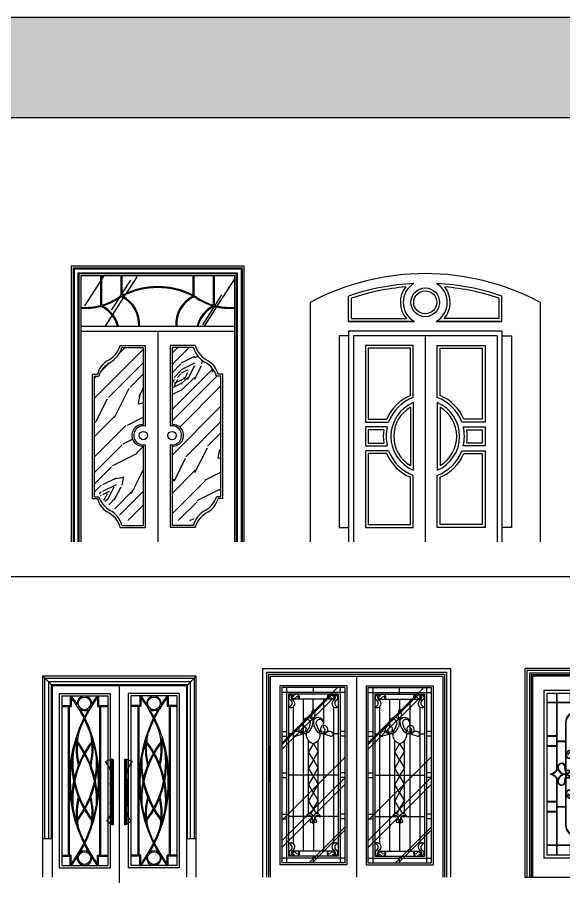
# Model space of a CAD drawing. Header units: millimetres. Extents: x 981 to 33574, y 16402 to 34985.
# Drawn here: x 7989 to 13692, y 25946 to 34985 of the extents above; entities that cross this region are included whole.
import ezdxf

# ---------------------------------------------------------------- set-up
doc = ezdxf.new("R2010")
doc.units = ezdxf.units.MM
doc.layers.add('www.cad-blocks.net', color=7, linetype='Continuous')

# ---------------------------------------------------------------- blocks, each defined once
blk = doc.blocks.new('A$C30222599')
for p, q in [((0, 0), (0, 2880)), ((0, 2880), (1800, 2880)), ((20, 0), (20, 2860)), ((20, 2860), (1780, 2860)), ((30, 0), (30, 2850)), ((30, 2850), (1770, 2850)), ((70, 0), (70, 2810)), ((70, 2810), (1730, 2810)), ((1730, 2810), (1730, 0)), ((1770, 2850), (1770, 0)), ((1780, 2860), (1780, 0)), ((1800, 2880), (1800, 0)), ((80, 0), (80, 2800)), ((80, 2800), (1720, 2800)), ((100, 0), (100, 2780)), ((100, 2780), (1700, 2780)), ((100, 2780), (1700, 2780)), ((336.1, 2776.8), (136.8, 2463.8)), ((306.7, 2468.6), (306.7, 2780)), ((316.7, 2471.3), (316.7, 2780)), ((520.2, 2568.6), (520.2, 2780)), ((530.2, 2574), (530.2, 2780)), ((614.5, 2732.5), (530.2, 2600.1)), ((681, 2767.3), (570.4, 2593.7)), ((1269.8, 2574), (1269.8, 2780)), ((1279.8, 2568.6), (1279.8, 2780)), ((1483.3, 2471.3), (1483.3, 2780)), ((1493.3, 2468.6), (1493.3, 2780)), ((1700, 2745.3), (1519.7, 2462.1)), ((1700, 2780), (1700, 0)), ((1720, 2800), (1720, 0)), ((540.7, 2547), (351.6, 2250)), ((492.7, 2541.2), (415.2, 2419.5)), ((520.2, 2584.4), (504.6, 2559.9)), ((560.4, 2578), (546, 2555.4)), ((1566.2, 2578.8), (1495.6, 2468)), ((1487.7, 2455.6), (1366.9, 2265.8)), ((1514, 2453.2), (1384.6, 2250)), ((100, 2250), (1700, 2250)), ((100, 2200), (1700, 2200)), ((900, 2200), (900, 0)), ((240, 1498), (750, 2008)), ((504.1, 1974.2), (559.9, 2030)), ((510, 2050), (770, 2050)), ((526, 2030), (750, 2030)), ((750, 2030), (750, 1222.5)), ((770, 2050), (770, 1207)), ((1030, 2050), (1030, 1207)), ((1290, 2050), (1030, 2050)), ((1050, 2030), (1050, 1222.5)), ((1274, 2030), (1050, 2030)), ((1050, 1852.4), (1227.6, 2030)), ((1050, 1970.2), (1109.8, 2030)), ((1146.7, 1868.8), (1288.2, 1939.5)), ((1285.2, 1925.7), (1323.3, 1933.4)), ((306.3, 1776.4), (401.5, 1871.7)), ((387.2, 1505.4), (750, 1868.2)), ((1050, 1765.3), (1142.6, 1857.9)), ((1146.7, 1798.1), (1288.2, 1868.8)), ((1215.5, 1697.9), (1286.2, 1839.3)), ((1286.2, 1697.9), (1356.9, 1839.3)), ((1359.9, 1858.6), (1366.6, 1892.1)), ((220, 450), (220, 1750)), ((220, 1750), (270, 1750)), ((240, 470), (240, 1730)), ((240, 1730), (285.8, 1730)), ((240, 1710.1), (259.9, 1730)), ((613.9, 1614.3), (750, 1750.4)), ((1050, 1381), (1474.5, 1805.4)), ((1050, 1263.1), (1516.9, 1730)), ((1071.9, 1716.5), (1142.6, 1787.2)), ((1107.3, 1716.5), (1142.6, 1751.9)), ((1146.7, 1762.7), (1217.4, 1798.1)), ((1180.1, 1697.9), (1215.5, 1768.6)), ((1468.4, 1770.7), (1481.2, 1796.2)), ((1560, 1730), (1514.2, 1730)), ((1580, 1750), (1530, 1750)), ((1560, 470), (1560, 1730)), ((1580, 450), (1580, 1750)), ((1050, 1649.7), (1074.1, 1697.9)), ((1050, 1608.3), (1146.7, 1656.7)), ((1074.1, 1627.2), (1109.4, 1697.9)), ((1076, 1656.6), (1146.7, 1692)), ((1129.4, 1196.6), (1560, 1627.1)), ((1142.6, 1575.1), (1284.1, 1716.5)), ((1142.6, 1645.8), (1213.3, 1716.5)), ((1142.6, 1681.2), (1178, 1716.5)), ((449.9, 1296.6), (603.1, 1603)), ((706.3, 1517.5), (750, 1604.9)), ((1050, 1537.6), (1146.7, 1585.9)), ((258.3, 1258.2), (376.2, 1493.9)), ((694.7, 1440), (750, 1451)), ((700.1, 1445.3), (717.8, 1533.7)), ((1050, 905), (1560, 1415)), ((240, 1097.3), (460.8, 1318.1)), ((240, 1240.4), (269.2, 1269.6)), ((583.9, 1216.6), (750, 1299.7)), ((240, 885.2), (566.9, 1212.1)), ((1192.2, 886.8), (1560, 1254.6)), ((1421.4, 998.1), (1560, 1136.7)), ((240, 721.8), (528.5, 1010.3)), ((539.2, 1021.9), (637, 1070.8)), ((678.9, 923.4), (750, 994.5)), ((750, 997.5), (750, 170)), ((770, 1013), (770, 150)), ((1030, 1013), (1030, 150)), ((1050, 997.5), (1050, 170)), ((430.2, 795), (689.4, 924.7)), ((1289, 722.8), (1418.6, 982)), ((1530.8, 874.6), (1548.5, 963)), ((1545.4, 943.6), (1560, 972.7)), ((1073.9, 637.3), (1191.7, 873)), ((1526.8, 871), (1560, 877.6)), ((240, 604), (419.5, 783.5)), ((627.8, 503.6), (750, 747.8)), ((1050, 504.3), (1291.8, 746.1)), ((1397.5, 646), (1560, 727.3)), ((327.1, 597.6), (468.5, 668.4)), ((453.1, 656.2), (541.4, 673.9)), ((529.2, 590.9), (546.9, 679.3)), ((1050, 626.7), (1076.6, 653.4)), ((1050, 292.2), (1397.8, 640)), ((240.1, 520), (311.3, 591.2)), ((327.1, 526.9), (468.5, 597.7)), ((376.2, 433.3), (446.9, 574.7)), ((446.9, 433.3), (517.6, 574.7)), ((451, 343.5), (655.3, 547.8)), ((1312.1, 430.9), (1547.7, 548.8)), ((1545.8, 533.3), (1560, 547.5)), ((240, 470), (285.8, 470)), ((292.5, 501.7), (311.3, 520.5)), ((304, 477.8), (311.3, 485.1)), ((327.1, 491.6), (397.8, 526.9)), ((340.8, 433.3), (376.2, 504)), ((503, 277.7), (750, 524.7)), ((1560, 470), (1514.2, 470)), ((220, 450), (270, 450)), ((332.6, 435.7), (346.7, 449.7)), ((349.6, 417.4), (382, 449.7)), ((389, 386), (452.7, 449.7)), ((588.3, 220), (750, 381.7)), ((1114.7, 220), (1312.4, 417.7)), ((1580, 450), (1530, 450)), ((1234.9, 220), (1281.3, 243.2)), ((510, 150), (770, 150)), ((526, 170), (750, 170)), ((1290, 150), (1030, 150)), ((1274, 170), (1050, 170))]:
    blk.add_line(p, q)
for centre in [(750, 1108.6), (1050, 1108.6)]:
    blk.add_circle(centre, 42.9)
for centre, radius, start, end in [((897.2, 1877.3), 787.4, 89.79405, 117.77727), ((897.2, 1877.3), 777.4, 89.7914, 118.09125), ((902.8, 1877.3), 787.4, 62.22273, 90.20595), ((902.8, 1877.3), 777.4, 61.90875, 90.2086), ((146.2, 3069), 621.5, 285.91666, 303.63391), ((146.2, 3069), 631.5, 286.10193, 303.63391), ((897.2, 1877.3), 787.4, 118.60283, 121.06414), ((897.2, 1877.3), 777.4, 119.00548, 121.06414), ((391.1, 2274), 311.2, 355.71011, 65.49831), ((391.1, 2274), 321.2, 355.71011, 64.16804), ((1408.9, 2274), 321.2, 115.83196, 184.28989), ((1408.9, 2274), 311.2, 114.00027, 184.28989), ((902.8, 1877.3), 787.4, 58.93586, 61.39717), ((1653.8, 3069), 631.5, 233.96756, 253.89807), ((1653.8, 3069), 621.5, 236.36609, 254.08334), ((146.2, 3069), 621.5, 265.73438, 284.96027), ((146.2, 3069), 631.5, 265.80205, 284.71798), ((177.6, 2175), 311.2, 13.93695, 65.49831), ((177.6, 2175), 321.2, 13.93695, 63.41077), ((1622.4, 2175), 321.2, 116.58923, 166.06305), ((1622.4, 2175), 311.2, 114.50169, 166.06305), ((1653.8, 3069), 621.5, 254.95765, 273.56409), ((1653.8, 3069), 631.5, 255.28202, 273.56409), ((260.7, 2124.5), 260.1, 295.51016, 343.36453), ((282.4, 2093.4), 251.7, 298.62545, 345.40878), ((1517.6, 2093.4), 251.7, 194.59122, 241.37455), ((1539.3, 2124.5), 260.1, 196.63547, 244.48984), ((504, 1685.5), 242.7, 122.72634, 164.58516), ((526.8, 1651.1), 253.6, 119.22156, 161.88464), ((1273.2, 1651.1), 253.6, 18.11536, 60.77844), ((1296, 1685.5), 242.7, 15.41484, 57.27366), ((742.7, 1110), 112.7, 86.295, 273.705), ((749.2, 1110), 99.2, 77.88184, 282.11816), ((1050.8, 1110), 99.2, 257.88184, 102.11816), ((1057.3, 1110), 112.7, 266.295, 93.705), ((526.8, 548.9), 253.6, 198.11536, 240.77844), ((1273.2, 548.9), 253.6, 299.22156, 341.88464), ((504, 514.5), 242.7, 195.41484, 237.27366), ((1296, 514.5), 242.7, 302.72634, 344.58516), ((260.7, 75.5), 260.1, 16.63547, 64.48984), ((282.4, 106.6), 251.7, 14.59122, 61.37455), ((1517.6, 106.6), 251.7, 118.62545, 165.40878), ((1539.3, 75.5), 260.1, 115.51016, 163.36453)]:
    blk.add_arc(centre, radius, start, end)
blk = doc.blocks.new('A$C4279110E')
for p, q in [((400, 2300), (400, 2565.7)), ((430, 2330), (430, 2544.2)), ((1970, 2330), (1970, 2544.2)), ((2000, 2300), (2000, 2565.7)), ((0, 2500), (0, 0)), ((2400, 2500), (2400, 0)), ((1086.4, 2300), (400, 2300)), ((400, 2300), (1086.4, 2300)), ((430, 2330), (1003.3, 2330)), ((2000, 2300), (1313.6, 2300)), ((1313.6, 2300), (2000, 2300)), ((1970, 2330), (1396.7, 2330)), ((400, 2200), (400, 0)), ((2000, 2200), (400, 2200)), ((2000, 2200), (2000, 0)), ((400, 2150), (300, 2150)), ((300, 2150), (300, 150)), ((450, 2150), (450, 0)), ((1950, 2150), (450, 2150)), ((1200, 2150), (1200, 0)), ((1950, 2150), (1950, 0)), ((2000, 2150), (2100, 2150)), ((2100, 2150), (2100, 150)), ((575, 2050), (575, 1250)), ((1075, 2050), (575, 2050)), ((605, 2020), (605, 1280)), ((1045, 2020), (605, 2020)), ((1045, 1527.2), (1045, 2020)), ((1075, 1506.8), (1075, 2050)), ((1325, 1506.8), (1325, 2050)), ((1325, 2050), (1825, 2050)), ((1355, 1527.2), (1355, 2020)), ((1355, 2020), (1795, 2020)), ((1795, 2020), (1795, 1280)), ((1825, 2050), (1825, 1250)), ((1075, 1453), (1075, 747)), ((1325, 1453), (1325, 747)), ((1045, 1404.3), (1045, 795.7)), ((1355, 1404.3), (1355, 795.7)), ((605, 1280), (797.8, 1280)), ((1795, 1280), (1602.2, 1280)), ((575, 1250), (818.2, 1250)), ((575, 1200), (575, 1000)), ((803.1, 1200), (575, 1200)), ((1825, 1250), (1581.8, 1250)), ((1596.9, 1200), (1825, 1200)), ((1825, 1200), (1825, 1000)), ((605, 1170), (605, 1030)), ((766.7, 1170), (605, 1170)), ((1633.3, 1170), (1795, 1170)), ((1795, 1170), (1795, 1030)), ((575, 1000), (803.1, 1000)), ((605, 1030), (766.7, 1030)), ((1825, 1000), (1596.9, 1000)), ((1795, 1030), (1633.3, 1030)), ((818.2, 950), (575, 950)), ((575, 950), (575, 150)), ((797.8, 920), (605, 920)), ((605, 920), (605, 180)), ((1581.8, 950), (1825, 950)), ((1602.2, 920), (1795, 920)), ((1795, 920), (1795, 180)), ((1825, 950), (1825, 150)), ((1045, 180), (1045, 672.8)), ((1075, 150), (1075, 693.2)), ((1325, 150), (1325, 693.2)), ((1355, 180), (1355, 672.8)), ((300, 150), (400, 150)), ((575, 150), (1075, 150)), ((605, 180), (1045, 180)), ((1825, 150), (1325, 150)), ((1795, 180), (1355, 180)), ((2100, 150), (2000, 150))]:
    blk.add_line(p, q)
for radius in [150, 120]:
    blk.add_circle((1200, 2500), radius)
for centre, radius, start, end in [((1200, 250), 2550, 61.92751, 118.07249), ((1200, 250), 2450, 92.77195, 109.05833), ((1200, 250), 2420, 94.83179, 108.553), ((1200, 2500), 260, 141.62767, 220.83222), ((1200, 2500), 230, 121.00732, 240.40815), ((1200, 2500), 230, 299.59185, 58.99268), ((1200, 250), 2450, 70.94167, 87.22805), ((1200, 2500), 260, 319.16778, 38.37233), ((1200, 250), 2420, 71.447, 85.16821), ((1225, 1100), 463.6, 112.84696, 157.15304), ((1225, 1100), 433.6, 110.23955, 159.76045), ((1225, 1100), 383.6, 113.01914, 246.98086), ((1175, 1100), 433.6, 20.23955, 69.76045), ((1175, 1100), 383.6, 293.01914, 66.98086), ((1175, 1100), 463.6, 22.84696, 67.15304), ((1225, 1100), 353.6, 120.60115, 239.39885), ((1175, 1100), 353.6, 300.60115, 59.39885), ((1225, 1100), 433.6, 166.6658, 193.3342), ((1175, 1100), 433.6, 346.6658, 13.3342), ((1225, 1100), 463.6, 171.31545, 188.68455), ((1175, 1100), 463.6, 351.31545, 8.68455), ((1225, 1100), 463.6, 202.84696, 247.15304), ((1225, 1100), 433.6, 200.23955, 249.76045), ((1175, 1100), 433.6, 290.23955, 339.76045), ((1175, 1100), 463.6, 292.84696, 337.15304)]:
    blk.add_arc(centre, radius, start, end)
blk = doc.blocks.new('A$C658102A8')
for p, q in [((0, 57.8), (0, 2157.8)), ((1600, 2157.8), (0, 2157.8)), ((0, 2157.8), (100, 2057.8)), ((20, 2137.8), (1580, 2137.8)), ((20, 457.8), (20, 2137.8)), ((1540, 2097.8), (60, 2097.8)), ((60, 457.8), (60, 2097.8)), ((1600, 2157.8), (1500, 2057.8)), ((1540, 457.8), (1540, 2097.8)), ((1580, 457.8), (1580, 2137.8)), ((1600, 57.8), (1600, 2157.8)), ((1510, 2067.8), (90, 2067.8)), ((90, 457.8), (90, 2067.8)), ((100, 57.8), (100, 2057.8)), ((1500, 2057.8), (100, 2057.8)), ((795.5, 2057.8), (795.5, 0)), ((1500, 57.8), (1500, 2057.8)), ((1510, 457.8), (1510, 2067.8)), ((170.5, 1975), (700.5, 1975)), ((170.5, 1975), (170.5, 154.8)), ((195.5, 1950), (195.5, 180)), ((195.5, 1950), (675.5, 1950)), ((284.2, 1950), (284.2, 1851.1)), ((294.2, 1950), (294.2, 1841.1)), ((569.5, 1950), (569.5, 1841.1)), ((579.5, 1950), (579.5, 1851.1)), ((675.5, 1950), (675.5, 180)), ((700.5, 1975), (700.5, 154.8)), ((890.5, 1975), (890.5, 154.8)), ((1420.5, 1975), (890.5, 1975)), ((915.5, 1950), (915.5, 180)), ((1395.5, 1950), (915.5, 1950)), ((1011.6, 1950), (1011.6, 1851.1)), ((1021.6, 1950), (1021.6, 1841.1)), ((1296.9, 1950), (1296.9, 1841.1)), ((1306.9, 1950), (1306.9, 1851.1)), ((1395.5, 1950), (1395.5, 180)), ((1420.5, 1975), (1420.5, 154.8)), ((195.5, 1851.1), (284.2, 1851.1)), ((195.5, 1841.1), (294.2, 1841.1)), ((264.2, 1841.1), (264.2, 288.7)), ((274.2, 1841.1), (274.2, 288.7)), ((569.5, 1841.1), (675.5, 1841.1)), ((579.5, 1851.1), (675.5, 1851.1)), ((589.5, 1841.1), (589.5, 288.7)), ((599.5, 1841.1), (599.5, 288.7)), ((1011.6, 1851.1), (915.5, 1851.1)), ((1021.6, 1841.1), (915.5, 1841.1)), ((991.6, 1841.1), (991.6, 288.7)), ((1001.6, 1841.1), (1001.6, 288.7)), ((1395.5, 1841.1), (1296.9, 1841.1)), ((1395.5, 1851.1), (1306.9, 1851.1)), ((1316.9, 1841.1), (1316.9, 288.7)), ((1326.9, 1841.1), (1326.9, 288.7)), ((715.8, 1287.8), (715.8, 605.5)), ((728.6, 1287.8), (728.6, 605.5)), ((734.2, 1287.8), (734.2, 605.5)), ((850.1, 1287.8), (850.1, 605.5)), ((856.5, 1287.8), (856.5, 605.5)), ((870.9, 1287.8), (870.9, 605.5)), ((702.6, 1033.8), (734.2, 1033.8)), ((711, 1075.2), (734.2, 1075.2)), ((730, 1033.8), (730, 826.5)), ((873.3, 1075.2), (850.1, 1075.2)), ((881.8, 1033.8), (850.1, 1033.8)), ((854.3, 1033.8), (854.3, 826.5)), ((702.3, 826.5), (734.2, 826.5)), ((882, 826.5), (850.1, 826.5)), ((100, 457.8), (0, 457.8)), ((1600, 457.8), (1500, 457.8)), ((195.5, 288.7), (294.2, 288.7)), ((195.5, 278.7), (284.2, 278.7)), ((284.2, 179.8), (284.2, 278.7)), ((294.2, 179.8), (294.2, 288.7)), ((569.5, 179.8), (569.5, 288.7)), ((569.5, 288.7), (675.5, 288.7)), ((579.5, 179.8), (579.5, 278.7)), ((579.5, 278.7), (675.5, 278.7)), ((1021.6, 288.7), (915.5, 288.7)), ((1011.6, 278.7), (915.5, 278.7)), ((1011.6, 179.8), (1011.6, 278.7)), ((1021.6, 179.8), (1021.6, 288.7)), ((1296.9, 179.8), (1296.9, 288.7)), ((1395.5, 288.7), (1296.9, 288.7)), ((1306.9, 179.8), (1306.9, 278.7)), ((1395.5, 278.7), (1306.9, 278.7)), ((170.5, 154.8), (700.5, 154.8)), ((195.5, 179.8), (675.5, 179.8)), ((1420.5, 154.8), (890.5, 154.8)), ((1395.5, 179.8), (915.5, 179.8))]:
    blk.add_line(p, q)
for centre in [(433.4, 1873), (1157.6, 1873), (433.4, 256.9), (1157.6, 256.9)]:
    blk.add_circle(centre, 65.8)
for centre, radius, start, end in [((-894.2, 1065), 1473.7, 16.59474, 36.25633), ((-894.2, 1065), 1483.7, 32.37874, 36.61921), ((433.4, 1873), 75.8, 354.68276, 190.2137), ((1757.8, 1065), 1473.7, 143.74367, 159.53826), ((1757.8, 1065), 1483.7, 143.38079, 147.32732), ((-166.8, 1065), 1473.7, 20.46174, 36.25633), ((-166.8, 1065), 1483.7, 32.67268, 36.61921), ((2485.2, 1065), 1473.7, 143.74367, 163.40526), ((1157.6, 1873), 75.8, 349.7863, 185.31724), ((2485.2, 1065), 1483.7, 143.38079, 147.62126), ((1757.8, 1065), 1483.7, 149.90075, 216.9087), ((-894.2, 1065), 1483.7, 323.0913, 30.26964), ((433.4, 1873), 75.8, 232.43467, 302.54532), ((2485.2, 1065), 1483.7, 149.73036, 216.9087), ((-166.8, 1065), 1483.7, 323.0913, 30.09925), ((1157.6, 1873), 75.8, 237.45468, 307.56533), ((1077.8, 1406.4), 721.9, 166.07012, 193.28285), ((-208.4, 1406.4), 721.9, 346.71715, 13.92988), ((1799.5, 1406.4), 721.9, 166.07012, 193.28285), ((513.3, 1406.4), 721.9, 346.71715, 13.92988), ((1757.8, 1065), 1473.7, 162.34688, 216.9087), ((-894.2, 1065), 1473.7, 323.0913, 16.11667), ((1314.3, 857.9), 1004, 142.14234, 185.09136), ((1077.8, 1406.4), 731.9, 171.71124, 194.3872), ((-444.9, 857.9), 1004, 354.90864, 37.85766), ((-444.9, 857.9), 1014, 22.16782, 38.26394), ((1314.3, 857.9), 1014, 141.73606, 157.83218), ((-208.4, 1406.4), 731.9, 345.6128, 8.28876), ((-166.8, 1065), 1473.7, 323.0913, 17.65312), ((2485.2, 1065), 1473.7, 163.88333, 216.9087), ((2036, 857.9), 1004, 142.14234, 185.09136), ((1799.5, 1406.4), 731.9, 171.71124, 194.3872), ((276.8, 857.9), 1004, 354.90864, 37.85766), ((276.8, 857.9), 1014, 22.16782, 38.26394), ((2036, 857.9), 1014, 141.73606, 157.83218), ((513.3, 1406.4), 731.9, 345.6128, 8.28876), ((1314.3, 1264.6), 1014, 179.40165, 201.19522), ((1314.3, 1264.6), 1004, 174.90864, 217.85766), ((-444.9, 1264.6), 1004, 322.14234, 5.09136), ((-444.9, 1264.6), 1014, 338.80478, 0.59835), ((749.4, 1073.9), 214.4, 94.07478, 116.96326), ((834.9, 1073.9), 214.4, 63.03674, 85.92522), ((2036, 1264.6), 1014, 179.40165, 201.19522), ((2036, 1264.6), 1004, 174.90864, 217.85766), ((276.8, 1264.6), 1004, 322.14234, 5.09136), ((276.8, 1264.6), 1014, 338.80478, 0.59835), ((1314.3, 857.9), 1014, 158.80478, 180.59835), ((-444.9, 857.9), 1014, 359.40165, 21.19522), ((480.7, 1107.9), 232.6, 342.30138, 42.47612), ((1103.7, 1107.9), 232.6, 137.52388, 197.69862), ((2036, 857.9), 1014, 158.80478, 180.59835), ((276.8, 857.9), 1014, 359.40165, 21.19522), ((-526.5, 931.6), 1233.3, 355.08966, 4.91034), ((-525.7, 931.6), 1233.3, 355.08966, 4.91034), ((-516.5, 931.6), 1233.3, 355.10853, 4.75315), ((2100.8, 931.6), 1233.3, 175.24685, 184.89147), ((2110, 931.6), 1233.3, 175.08966, 184.91034), ((2110.8, 931.6), 1233.3, 175.08966, 184.91034), ((1077.8, 716.1), 731.9, 165.6128, 188.28876), ((-444.9, 1264.6), 1014, 321.73606, 337.83218), ((1077.8, 716.1), 721.9, 166.71715, 193.92988), ((1314.3, 1264.6), 1014, 202.16782, 218.26394), ((-208.4, 716.1), 721.9, 346.07012, 13.28285), ((-208.4, 716.1), 731.9, 351.71124, 14.3872), ((538.6, 764.5), 174.9, 316.94902, 20.60732), ((1045.7, 764.5), 174.9, 159.39268, 223.05098), ((1799.5, 716.1), 731.9, 165.6128, 188.28876), ((276.8, 1264.6), 1014, 321.73606, 337.83218), ((1799.5, 716.1), 721.9, 166.71715, 193.92988), ((2036, 1264.6), 1014, 202.16782, 218.26394), ((513.3, 716.1), 721.9, 346.07012, 13.28285), ((513.3, 716.1), 731.9, 351.71124, 14.3872), ((880.7, 933.8), 359.6, 233.40565, 245.95182), ((703.6, 933.8), 359.6, 294.04818, 306.59435), ((433.4, 256.9), 75.8, 57.45468, 127.56533), ((1157.6, 256.9), 75.8, 52.43467, 122.54532), ((-894.2, 1064.8), 1483.7, 323.38079, 327.62126), ((433.4, 256.9), 75.8, 169.7863, 5.31724), ((1757.8, 1064.8), 1483.7, 212.67268, 216.61921), ((-166.8, 1064.8), 1483.7, 323.38079, 327.32732), ((1157.6, 256.9), 75.8, 174.68276, 10.2137), ((2485.2, 1064.8), 1483.7, 212.37874, 216.61921)]:
    blk.add_arc(centre, radius, start, end)
blk = doc.blocks.new('A$C41E779AD')
for p, q in [((0, 2180), (1960, 2180)), ((0, 2180), (0, 0)), ((1960, 2180), (1960, 0)), ((40, 2140), (1920, 2140)), ((40, 2140), (40, 0)), ((60, 2120), (1900, 2120)), ((60, 2120), (60, 0)), ((80, 2100), (1880, 2100)), ((80, 2100), (80, 0)), ((980, 2100), (980, 0)), ((1880, 2100), (1880, 0)), ((1900, 2120), (1900, 0)), ((1920, 2140), (1920, 0)), ((880, 2000), (180, 2000)), ((180, 2000), (180, 130)), ((880, 2000), (880, 130)), ((1080, 2000), (1080, 130)), ((1080, 2000), (1780, 2000)), ((1780, 2000), (1780, 130)), ((860, 1980), (200, 1980)), ((200, 1980), (200, 150)), ((200, 1398.9), (781.1, 1980)), ((860, 1930), (200, 1930)), ((200, 1383), (733.4, 1916.4)), ((200, 1332), (782.4, 1914.4)), ((250, 1980), (250, 150)), ((270, 1910), (270, 220)), ((790, 1910), (270, 1910)), ((530, 1910), (530, 1980)), ((790, 1910), (790, 220)), ((810, 1980), (810, 150)), ((860, 1980), (860, 150)), ((1100, 1980), (1100, 150)), ((1100, 1398.9), (1681.1, 1980)), ((1100, 1980), (1760, 1980)), ((1100, 1930), (1760, 1930)), ((1100, 1383), (1633.4, 1916.4)), ((1100, 1332), (1682.4, 1914.4)), ((1150, 1980), (1150, 150)), ((1170, 1910), (1170, 220)), ((1170, 1910), (1690, 1910)), ((1430, 1910), (1430, 1980)), ((1690, 1910), (1690, 220)), ((1710, 1980), (1710, 150)), ((1760, 1980), (1760, 150)), ((320, 1860), (320, 1844.9)), ((320, 1860), (320, 1843.9)), ((740, 1860), (320, 1860)), ((425, 1860), (425, 270)), ((528.4, 1758), (528.4, 1860)), ((635, 1860), (635, 1601.1)), ((740, 1860), (740, 1843.9)), ((1220, 1860), (1640, 1860)), ((1220, 1860), (1220, 1843.9)), ((1325, 1860), (1325, 1601.1)), ((1431.6, 1758), (1431.6, 1860)), ((1535, 1860), (1535, 270)), ((1640, 1860), (1640, 1843.9)), ((1640, 1860), (1640, 1844.9)), ((320, 1779.8), (320, 350.2)), ((740, 1779.8), (740, 350.2)), ((1220, 1779.8), (1220, 350.2)), ((1640, 1779.8), (1640, 350.2)), ((200, 1522), (250, 1522)), ((200, 1472), (250, 1472)), ((320, 1497), (270, 1497)), ((635, 1497), (635, 270)), ((790, 1497), (740, 1497)), ((860, 1522), (810, 1522)), ((860, 1472), (810, 1472)), ((1100, 1522), (1150, 1522)), ((1100, 1472), (1150, 1472)), ((1170, 1497), (1220, 1497)), ((1325, 1497), (1325, 270)), ((1640, 1497), (1690, 1497)), ((1760, 1522), (1710, 1522)), ((1760, 1472), (1710, 1472)), ((75.4, 1375.8), (75.4, 989.8)), ((480, 660.9), (480, 1423.8)), ((530, 1395), (480, 1309.7)), ((530, 1395), (580, 1309.7)), ((580, 660.9), (580, 1427.3)), ((1380, 660.9), (1380, 1427.3)), ((1430, 1395), (1380, 1309.7)), ((1430, 1395), (1480, 1309.7)), ((1480, 660.9), (1480, 1423.8)), ((530, 1224.4), (480, 1309.7)), ((530, 1224.4), (580, 1309.7)), ((1430, 1224.4), (1380, 1309.7)), ((1430, 1224.4), (1480, 1309.7)), ((199.6, 593.4), (854, 1247.9)), ((530, 1224.4), (480, 1139.2)), ((530, 1224.4), (580, 1139.2)), ((1099.6, 593.4), (1754, 1247.9)), ((1430, 1224.4), (1380, 1139.2)), ((1430, 1224.4), (1480, 1139.2)), ((200, 1090), (250, 1090)), ((530, 1053.9), (480, 1139.2)), ((530, 1053.9), (580, 1139.2)), ((860, 1090), (810, 1090)), ((1100, 1090), (1150, 1090)), ((1430, 1053.9), (1380, 1139.2)), ((1430, 1053.9), (1480, 1139.2)), ((1760, 1090), (1710, 1090)), ((199.6, 378), (854, 1032.4)), ((200, 1040), (250, 1040)), ((790, 1065), (270, 1065)), ((530, 1053.9), (480, 968.6)), ((530, 1053.9), (580, 968.6)), ((860, 1040), (810, 1040)), ((1099.6, 378), (1754, 1032.4)), ((1100, 1040), (1150, 1040)), ((1170, 1065), (1690, 1065)), ((1430, 1053.9), (1380, 968.6)), ((1430, 1053.9), (1480, 968.6)), ((1760, 1040), (1710, 1040)), ((205.6, 314), (860, 968.4)), ((530, 883.3), (480, 968.6)), ((530, 883.3), (580, 968.6)), ((1105.6, 314), (1760, 968.4)), ((1430, 883.3), (1380, 968.6)), ((1430, 883.3), (1480, 968.6)), ((530, 883.3), (480, 798)), ((530, 883.3), (580, 798)), ((1430, 883.3), (1380, 798)), ((1430, 883.3), (1480, 798)), ((530, 712.7), (480, 798)), ((530, 712.7), (580, 798)), ((1430, 712.7), (1380, 798)), ((1430, 712.7), (1480, 798)), ((200, 658), (250, 658)), ((511.4, 633), (270, 633)), ((530, 712.7), (500.5, 662.4)), ((530, 712.7), (559.5, 662.4)), ((790, 633), (548.6, 633)), ((860, 658), (810, 658)), ((1100, 658), (1150, 658)), ((1170, 633), (1411.4, 633)), ((1430, 712.7), (1400.5, 662.4)), ((1430, 712.7), (1459.5, 662.4)), ((1448.6, 633), (1690, 633)), ((1760, 658), (1710, 658)), ((200, 608), (250, 608)), ((530, 599.9), (518.4, 583)), ((518.4, 583), (529.4, 556)), ((530, 605.9), (530, 270)), ((530, 599.9), (541.6, 583)), ((541.6, 583), (530.6, 556)), ((860, 608), (810, 608)), ((1100, 608), (1150, 608)), ((1430, 599.9), (1418.4, 583)), ((1418.4, 583), (1429.4, 556)), ((1430, 605.9), (1430, 270)), ((1430, 599.9), (1441.6, 583)), ((1441.6, 583), (1430.6, 556)), ((1760, 608), (1710, 608)), ((486.4, 150), (860, 523.6)), ((518.4, 150), (860, 491.6)), ((1386.4, 150), (1760, 523.6)), ((1418.4, 150), (1760, 491.6)), ((320, 270), (320, 286.1)), ((320, 285.1), (320, 270)), ((320, 270), (320, 285.1)), ((740, 270), (740, 286.1)), ((740, 285.1), (740, 270)), ((1220, 270), (1220, 286.1)), ((1220, 285.1), (1220, 270)), ((1640, 270), (1640, 286.1)), ((1640, 285.1), (1640, 270)), ((1640, 270), (1640, 285.1)), ((860, 200), (200, 200)), ((790, 220), (270, 220)), ((740, 270), (320, 270)), ((530, 150), (530, 220)), ((1100, 200), (1760, 200)), ((1170, 220), (1690, 220)), ((1220, 270), (1640, 270)), ((1430, 150), (1430, 220)), ((880, 130), (180, 130)), ((860, 150), (200, 150)), ((1080, 130), (1780, 130)), ((1100, 150), (1760, 150))]:
    blk.add_line(p, q)
for centre, radius in [((310.6, 1898), 8), ((749.4, 1898), 8), ((1210.6, 1898), 8), ((1649.4, 1898), 3), ((310.6, 232), 8), ((749.4, 232), 8), ((1210.6, 232), 8), ((1649.4, 232), 8)]:
    blk.add_circle(centre, radius)
for centre, radius, start, end in [((302.9, 1876), 28.2, 82.5652, 234.60886), ((342.8, 1882), 43.6, 149.80513, 246.67491), ((328.3, 1893.7), 26.2, 164.43131, 338.14083), ((315.3, 1910), 19.6, 256.04745, 339.05817), ((353.7, 1877.9), 32.1, 330.30498, 128.68932), ((706.3, 1877.9), 32.1, 51.31068, 209.69502), ((731.7, 1893.7), 26.2, 201.85917, 15.56869), ((744.7, 1910), 19.6, 200.94183, 283.95255), ((717.2, 1882), 43.6, 293.32509, 30.19487), ((757.1, 1876), 28.2, 305.39114, 97.4348), ((1202.9, 1876), 28.2, 82.5652, 234.60886), ((1242.8, 1882), 43.6, 149.80513, 246.67491), ((1228.3, 1893.7), 26.2, 164.43131, 338.14083), ((1215.3, 1910), 19.6, 256.04745, 339.05817), ((1253.7, 1877.9), 32.1, 330.30498, 128.68932), ((1606.3, 1877.9), 32.1, 51.31068, 209.69502), ((1631.7, 1893.7), 26.2, 201.85917, 15.56869), ((1644.7, 1910), 19.6, 200.94183, 283.95255), ((1617.2, 1882), 43.6, 293.32509, 30.19487), ((1657.1, 1876), 28.2, 305.39114, 97.4348), ((268.6, 1818.2), 39.2, 272.90764, 62.69143), ((295.7, 1813.3), 41.4, 236.00615, 43.84807), ((361.4, 1867.7), 18.5, 348.3599, 118.58239), ((698.6, 1867.7), 18.5, 61.41761, 191.6401), ((764.3, 1813.3), 41.4, 136.15193, 303.99385), ((791.4, 1818.2), 39.2, 117.30857, 267.09236), ((1168.6, 1818.2), 39.2, 272.90764, 62.69143), ((1195.7, 1813.3), 41.4, 236.00615, 43.84807), ((1261.4, 1867.7), 18.5, 348.3599, 118.58239), ((1598.6, 1867.7), 18.5, 61.41761, 191.6401), ((1664.3, 1813.3), 41.4, 136.15193, 303.99385), ((1691.4, 1818.2), 39.2, 117.30857, 267.09236), ((617.1, 1696.8), 107.8, 145.37733, 213.67566), ((439.7, 1696.8), 107.8, 326.32434, 34.62267), ((1520.3, 1696.8), 107.8, 145.37733, 213.67566), ((1342.9, 1696.8), 107.8, 326.32434, 34.62267), ((477.8, 1609.9), 56.6, 29.85398, 199.53571), ((460.8, 1607.9), 39.5, 320.85596, 189.96683), ((371.2, 1627.8), 156, 310.93881, 3.77798), ((685.6, 1627.8), 156, 176.22202, 229.06119), ((579.1, 1609.9), 56.6, 340.46429, 150.14602), ((596.1, 1607.9), 39.5, 350.03317, 219.14404), ((1380.9, 1609.9), 56.6, 29.85398, 199.53571), ((1363.9, 1607.9), 39.5, 320.85596, 189.96683), ((1274.4, 1627.8), 156, 310.93881, 3.77798), ((1588.8, 1627.8), 156, 176.22202, 229.06119), ((1482.2, 1609.9), 56.6, 340.46429, 150.14602), ((1499.2, 1607.9), 39.5, 350.03317, 219.14404), ((418.9, 1542.4), 42.6, 111.37793, 273.93472), ((436.4, 1530.7), 34, 165.79038, 244.70694), ((416.9, 1547.6), 36.9, 303.84812, 111.37793), ((426.2, 1536.7), 22.7, 109.9513, 299.7761), ((411.8, 1571), 14.6, 297.05143, 62.94857), ((410.2, 1594.4), 82.1, 289.41261, 352.00858), ((548.9, 1488.7), 94.6, 147.12624, 255.64522), ((508, 1488.7), 94.6, 284.35478, 32.87376), ((646.7, 1594.4), 82.1, 187.99142, 250.58739), ((640, 1547.6), 36.9, 68.62207, 236.15188), ((630.7, 1536.7), 22.7, 240.2239, 70.0487), ((645.1, 1571), 14.6, 117.05143, 242.94857), ((637.9, 1542.4), 42.6, 266.06528, 68.62207), ((620.5, 1530.7), 34, 295.29306, 14.20962), ((1322.1, 1542.4), 42.6, 111.37793, 273.93472), ((1339.5, 1530.7), 34, 165.79038, 244.70694), ((1320, 1547.6), 36.9, 303.84812, 111.37793), ((1329.3, 1536.7), 22.7, 109.9513, 299.7761), ((1314.9, 1571), 14.6, 297.05143, 62.94857), ((1313.3, 1594.4), 82.1, 289.41261, 352.00858), ((1452, 1488.7), 94.6, 147.12624, 255.64522), ((1411.1, 1488.7), 94.6, 284.35478, 32.87376), ((1549.8, 1594.4), 82.1, 187.99142, 250.58739), ((1543.1, 1547.6), 36.9, 68.62207, 236.15188), ((1533.8, 1536.7), 22.7, 240.2239, 70.0487), ((1548.2, 1571), 14.6, 117.05143, 242.94857), ((1541.1, 1542.4), 42.6, 266.06528, 68.62207), ((1523.6, 1530.7), 34, 295.29306, 14.20962), ((361, 1472.8), 50.4, 57.00218, 151.23347), ((342.4, 1497.1), 25.6, 180.1935, 281.24827), ((567.2, 892.8), 619.5, 101.42714, 110.77547), ((434.5, 1572.4), 73.6, 231.27938, 301.9877), ((622.4, 1572.4), 73.6, 238.0123, 308.72062), ((489.7, 892.8), 619.5, 69.22453, 78.57286), ((695.9, 1472.8), 50.4, 28.76653, 122.99782), ((714.4, 1497.1), 25.6, 258.75173, 359.8065), ((1264.1, 1472.8), 50.4, 57.00218, 151.23347), ((1245.6, 1497.1), 25.6, 180.1935, 281.24827), ((1470.3, 892.8), 619.5, 101.42714, 110.77547), ((1337.6, 1572.4), 73.6, 231.27938, 301.9877), ((1525.5, 1572.4), 73.6, 238.0123, 308.72062), ((1392.8, 892.8), 619.5, 69.22453, 78.57286), ((1599, 1472.8), 50.4, 28.76653, 122.99782), ((1617.6, 1497.1), 25.6, 258.75173, 359.8065), ((493, 625.6), 37.6, 10.79978, 177.79916), ((485.2, 609.1), 34.7, 349.83347, 149.05444), ((485.5, 617), 27.7, 300.11074, 59.88926), ((567, 625.6), 37.6, 2.20084, 169.20022), ((574.8, 609.1), 34.7, 30.94556, 190.16653), ((574.5, 617), 27.7, 120.11074, 239.88926), ((1393, 625.6), 37.6, 10.79978, 177.79916), ((1385.2, 609.1), 34.7, 349.83347, 149.05444), ((1385.5, 617), 27.7, 300.11074, 59.88926), ((1467, 625.6), 37.6, 2.20084, 169.20022), ((1474.8, 609.1), 34.7, 30.94556, 190.16653), ((1474.5, 617), 27.7, 120.11074, 239.88926), ((506.6, 583.5), 11.9, 126.88318, 357.59973), ((524.9, 602.2), 5.56, 171.26232, 8.73768), ((535.1, 602.2), 5.56, 171.26232, 8.73768), ((553.4, 583.5), 11.9, 182.40027, 53.11682), ((1406.6, 583.5), 11.9, 126.88318, 357.59973), ((1424.9, 602.2), 5.56, 171.26232, 8.73768), ((1435.1, 602.2), 5.56, 171.26232, 8.73768), ((1453.4, 583.5), 11.9, 182.40027, 53.11682), ((268.6, 311.8), 39.2, 297.30857, 87.09236), ((295.7, 316.7), 41.4, 316.15193, 123.99385), ((302.9, 254), 28.2, 125.39114, 277.4348), ((342.8, 248), 43.6, 113.32509, 210.19487), ((764.3, 316.7), 41.4, 56.00615, 223.84807), ((717.2, 248), 43.6, 329.80513, 66.67491), ((791.4, 311.8), 39.2, 92.90764, 242.69143), ((757.1, 254), 28.2, 262.5652, 54.60886), ((1168.6, 311.8), 39.2, 297.30857, 87.09236), ((1195.7, 316.7), 41.4, 316.15193, 123.99385), ((1202.9, 254), 28.2, 125.39114, 277.4348), ((1242.8, 248), 43.6, 113.32509, 210.19487), ((1664.3, 316.7), 41.4, 56.00615, 223.84807), ((1617.2, 248), 43.6, 329.80513, 66.67491), ((1691.4, 311.8), 39.2, 92.90764, 242.69143), ((1657.1, 254), 28.2, 262.5652, 54.60886), ((328.3, 236.3), 26.2, 21.85917, 195.56869), ((315.3, 220), 19.6, 20.94183, 103.95255), ((353.7, 252.1), 32.1, 231.31068, 29.69502), ((361.4, 262.3), 18.5, 241.41761, 11.6401), ((706.3, 252.1), 32.1, 150.30498, 308.68932), ((698.6, 262.3), 18.5, 168.3599, 298.58239), ((731.7, 236.3), 26.2, 344.43131, 158.14083), ((744.7, 220), 19.6, 76.04745, 159.05817), ((1228.3, 236.3), 26.2, 21.85917, 195.56869), ((1215.3, 220), 19.6, 20.94183, 103.95255), ((1253.7, 252.1), 32.1, 231.31068, 29.69502), ((1261.4, 262.3), 18.5, 241.41761, 11.6401), ((1606.3, 252.1), 32.1, 150.30498, 308.68932), ((1598.6, 262.3), 18.5, 168.3599, 298.58239), ((1631.7, 236.3), 26.2, 344.43131, 158.14083), ((1644.7, 220), 19.6, 76.04745, 159.05817)]:
    blk.add_arc(centre, radius, start, end)
blk = doc.blocks.new('A$C1F2A21E1')
for p, q in [((0, 2180), (0, 0)), ((1960, 2180), (0, 2180)), ((1960, 2180), (1960, 0)), ((20, 2160), (20, 0)), ((1940, 2160), (20, 2160)), ((50, 2130), (50, 0)), ((1910, 2130), (50, 2130)), ((65, 2115), (65, 0)), ((1895, 2115), (65, 2115)), ((80, 2100), (80, 0)), ((1880, 2100), (80, 2100)), ((980, 2100), (980, 0)), ((1880, 2100), (1880, 0)), ((1895, 2115), (1895, 0)), ((1910, 2130), (1910, 0)), ((1940, 2160), (1940, 0)), ((200, 1950), (200, 200)), ((860, 1950), (200, 1950)), ((230, 1920), (230, 230)), ((830, 1920), (230, 1920)), ((330, 1920), (330, 1115.6)), ((335, 1920), (335, 1122.3)), ((475, 1920), (475, 1820)), ((480, 1920), (480, 1820)), ((580, 1920), (580, 1820)), ((585, 1920), (585, 1820)), ((725, 1920), (725, 1139.2)), ((730, 1920), (730, 1130)), ((830, 1920), (830, 230)), ((860, 1950), (860, 200)), ((1100, 1950), (1100, 200)), ((1100, 1950), (1760, 1950)), ((1130, 1920), (1130, 230)), ((1130, 1920), (1730, 1920)), ((1230, 1920), (1230, 1130)), ((1235, 1920), (1235, 1139.2)), ((1375, 1920), (1375, 1820)), ((1380, 1920), (1380, 1820)), ((1480, 1920), (1480, 1820)), ((1485, 1920), (1485, 1820)), ((1625, 1920), (1625, 1122.3)), ((1630, 1920), (1630, 1115.6)), ((1730, 1920), (1730, 230)), ((1760, 1950), (1760, 200)), ((830, 1825), (230, 1825)), ((830, 1820), (230, 1820)), ((530, 1825), (530, 1546)), ((535, 1825), (535, 1546.2)), ((1130, 1825), (1730, 1825)), ((1130, 1820), (1730, 1820)), ((1425, 1825), (1425, 1546.2)), ((1430, 1825), (1430, 1546)), ((425, 1620), (425, 538.1)), ((430, 1620), (430, 538.2)), ((630, 1620), (630, 538.2)), ((635, 1620), (635, 538.1)), ((1325, 1620), (1325, 538.1)), ((1330, 1620), (1330, 538.2)), ((1530, 1620), (1530, 538.2)), ((1535, 1620), (1535, 538.1)), ((335, 1475), (230, 1475)), ((335, 1470), (230, 1470)), ((830, 1475), (725, 1475)), ((830, 1470), (725, 1470)), ((1130, 1475), (1235, 1475)), ((1130, 1470), (1235, 1470)), ((1625, 1475), (1730, 1475)), ((1625, 1470), (1730, 1470)), ((335, 1370), (230, 1370)), ((335, 1365), (230, 1365)), ((425, 1420), (330, 1420)), ((425, 1415), (330, 1415)), ((725, 1420), (635, 1420)), ((725, 1415), (635, 1415)), ((830, 1370), (725, 1370)), ((830, 1365), (725, 1365)), ((1130, 1370), (1235, 1370)), ((1130, 1365), (1235, 1365)), ((1235, 1420), (1325, 1420)), ((1235, 1415), (1325, 1415)), ((1535, 1420), (1630, 1420)), ((1535, 1415), (1630, 1415)), ((1625, 1370), (1730, 1370)), ((1625, 1365), (1730, 1365)), ((530, 1326.5), (530, 1177.1)), ((535, 1326.3), (535, 1177.3)), ((885.1, 1279), (950.2, 1279)), ((885.1, 1279), (885.1, 1239)), ((885.1, 1269), (950.2, 1269)), ((950.2, 1279), (950.2, 1239)), ((1074.9, 1279), (1009.8, 1279)), ((1009.8, 1279), (1009.8, 1239)), ((1074.9, 1269), (1009.8, 1269)), ((1074.9, 1279), (1074.9, 1239)), ((1425, 1326.3), (1425, 1177.3)), ((1430, 1326.5), (1430, 1177.1)), ((885.1, 1259), (950.2, 1259)), ((885.1, 1249), (950.2, 1249)), ((885.1, 1239), (950.2, 1239)), ((1074.9, 1259), (1009.8, 1259)), ((1074.9, 1249), (1009.8, 1249)), ((1074.9, 1239), (1009.8, 1239)), ((330, 1034.3), (330, 230)), ((335, 1027.7), (335, 230)), ((725, 1010.9), (725, 230)), ((730, 1020.1), (730, 230)), ((1230, 1020.1), (1230, 230)), ((1235, 1010.9), (1235, 230)), ((1625, 1027.7), (1625, 230)), ((1630, 1034.3), (1630, 230)), ((530, 972.9), (530, 823.5)), ((535, 972.7), (535, 823.7)), ((1425, 972.7), (1425, 823.7)), ((1430, 972.9), (1430, 823.5)), ((885.1, 831.1), (885.1, 791.1)), ((885.1, 831.1), (950.2, 831.1)), ((885.1, 821.1), (950.2, 821.1)), ((950.2, 831.1), (950.2, 791.1)), ((1009.8, 831.1), (1009.8, 791.1)), ((1074.9, 831.1), (1009.8, 831.1)), ((1074.9, 821.1), (1009.8, 821.1)), ((1074.9, 831.1), (1074.9, 791.1)), ((335, 790), (230, 790)), ((335, 785), (230, 785)), ((425, 735), (335, 735)), ((425, 730), (335, 730)), ((730, 735), (635, 735)), ((730, 730), (635, 730)), ((830, 790), (725, 790)), ((830, 785), (725, 785)), ((885.1, 811.1), (950.2, 811.1)), ((885.1, 801.1), (950.2, 801.1)), ((885.1, 791.1), (950.2, 791.1)), ((1074.9, 811.1), (1009.8, 811.1)), ((1074.9, 801.1), (1009.8, 801.1)), ((1074.9, 791.1), (1009.8, 791.1)), ((1130, 790), (1235, 790)), ((1130, 785), (1235, 785)), ((1230, 735), (1325, 735)), ((1230, 730), (1325, 730)), ((1535, 735), (1625, 735)), ((1535, 730), (1625, 730)), ((1625, 790), (1730, 790)), ((1625, 785), (1730, 785)), ((335, 685), (230, 685)), ((335, 680), (230, 680)), ((830, 685), (725, 685)), ((830, 680), (725, 680)), ((1130, 685), (1235, 685)), ((1130, 680), (1235, 680)), ((1625, 685), (1730, 685)), ((1625, 680), (1730, 680)), ((530, 604), (530, 330)), ((535, 603.8), (535, 330)), ((1425, 603.8), (1425, 330)), ((1430, 604), (1430, 330)), ((830, 335), (230, 335)), ((830, 330), (230, 330)), ((475, 335), (475, 230.1)), ((480, 335), (480, 230.1)), ((580, 335), (580, 230.1)), ((585, 335), (585, 230.1)), ((1130, 335), (1730, 335)), ((1130, 330), (1730, 330)), ((1375, 335), (1375, 230.1)), ((1380, 335), (1380, 230.1)), ((1480, 335), (1480, 230.1)), ((1485, 335), (1485, 230.1)), ((860, 200), (200, 200)), ((830, 230), (230, 230)), ((1100, 200), (1760, 200)), ((1130, 230), (1730, 230)), ((0, 0), (1960, 0))]:
    blk.add_line(p, q)
for points in [[(898.1, 1299.7), (898.1, 1279.5), (937.2, 1279.5), (937.2, 1299.7)], [(1061.9, 1299.7), (1061.9, 1279.5), (1022.8, 1279.5), (1022.8, 1299.7)], [(898.5, 1239.7), (898.5, 830), (936.4, 830), (936.4, 1239.7)], [(1061.5, 1239.7), (1061.5, 830), (1023.6, 830), (1023.6, 1239.7)], [(898.1, 790.6), (898.1, 770.4), (937.2, 770.4), (937.2, 790.6)], [(1061.9, 790.6), (1061.9, 770.4), (1022.8, 770.4), (1022.8, 790.6)]]:
    blk.add_lwpolyline(points, close=True)
for centre, radius, start, end in [((530, 1616.5), 105.1, 1.93561, 178.06439), ((1430, 1616.5), 105.1, 1.93561, 178.06439), ((530, 1616.5), 100.1, 1.93561, 178.06439), ((1430, 1616.5), 100.1, 1.93561, 178.06439), ((842.8, 1436.2), 336.5, 158.63011, 201.36989), ((842.8, 1436.2), 331.5, 158.63011, 201.36989), ((222.3, 1436.2), 331.5, 338.63011, 21.36989), ((222.3, 1436.2), 336.5, 338.63011, 21.36989), ((1737.7, 1436.2), 336.5, 158.63011, 201.36989), ((1737.7, 1436.2), 331.5, 158.63011, 201.36989), ((1117.2, 1436.2), 331.5, 338.63011, 21.36989), ((1117.2, 1436.2), 336.5, 338.63011, 21.36989), ((613.1, 1344.4), 132.5, 146.36203, 229.89871), ((613.1, 1344.4), 127.5, 146.36203, 229.89871), ((446.9, 1344.4), 127.5, 310.10129, 33.63797), ((446.9, 1344.4), 132.5, 310.10129, 33.63797), ((1513.1, 1344.4), 132.5, 146.36203, 229.89871), ((1513.1, 1344.4), 127.5, 146.36203, 229.89871), ((1346.9, 1344.4), 127.5, 310.10129, 33.63797), ((1346.9, 1344.4), 132.5, 310.10129, 33.63797), ((464.8, 1275.1), 35, 173.91149, 321.20155), ((482.3, 1275.5), 52.4, 324.81239, 184.15146), ((464.8, 1275.1), 30, 173.91149, 321.20155), ((482.3, 1275.5), 47.4, 324.81239, 184.15146), ((474.8, 1273.4), 26.8, 310.56527, 166.94155), ((474.8, 1273.4), 21.8, 310.56527, 166.94155), ((577.7, 1275.5), 52.4, 355.84854, 215.18761), ((577.7, 1275.5), 47.4, 355.84854, 215.18761), ((585.2, 1273.4), 26.8, 13.05845, 229.43473), ((585.2, 1273.4), 21.8, 13.05845, 229.43473), ((595.2, 1275.1), 35, 218.79845, 6.08851), ((595.2, 1275.1), 30, 218.79845, 6.08851), ((1364.8, 1275.1), 35, 173.91149, 321.20155), ((1382.3, 1275.5), 52.4, 324.81239, 184.15146), ((1364.8, 1275.1), 30, 173.91149, 321.20155), ((1382.3, 1275.5), 47.4, 324.81239, 184.15146), ((1374.8, 1273.4), 26.8, 310.56527, 166.94155), ((1374.8, 1273.4), 21.8, 310.56527, 166.94155), ((1477.7, 1275.5), 52.4, 355.84854, 215.18761), ((1477.7, 1275.5), 47.4, 355.84854, 215.18761), ((1485.2, 1273.4), 26.8, 13.05845, 229.43473), ((1485.2, 1273.4), 21.8, 13.05845, 229.43473), ((1495.2, 1275.1), 35, 218.79845, 6.08851), ((1495.2, 1275.1), 30, 218.79845, 6.08851), ((383.1, 1150.8), 39.8, 18.04157, 196.81486), ((383.1, 1150.8), 34.8, 18.04157, 196.81486), ((376.1, 1227.9), 157.1, 289.43099, 354.89345), ((376.1, 1227.9), 162.1, 289.43099, 342.88643), ((689, 1227.9), 157.1, 185.10655, 250.56901), ((689, 1227.9), 162.1, 197.11357, 250.56901), ((686.9, 1150.8), 39.8, 343.18514, 161.95843), ((686.9, 1150.8), 34.8, 343.18514, 161.95843), ((1273.1, 1150.8), 39.8, 18.04157, 196.81486), ((1273.1, 1150.8), 34.8, 18.04157, 196.81486), ((1271, 1227.9), 157.1, 289.43099, 354.89345), ((1271, 1227.9), 162.1, 289.43099, 342.88643), ((1583.9, 1227.9), 157.1, 185.10655, 250.56901), ((1583.9, 1227.9), 162.1, 197.11357, 250.56901), ((1576.9, 1150.8), 39.8, 343.18514, 161.95843), ((1576.9, 1150.8), 34.8, 343.18514, 161.95843), ((234.8, 1192.7), 122.4, 285.77934, 334.10605), ((234.8, 1192.7), 127.4, 292.41431, 334.10605), ((420.1, 1149.3), 75.8, 173.08299, 281.3151), ((420.1, 1149.3), 70.8, 173.08299, 281.3151), ((522.7, 1144.8), 108.4, 169.79155, 215.96415), ((522.7, 1144.8), 103.4, 169.79155, 211.90339), ((453.8, 1192.4), 80, 251.5766, 306.49029), ((453.8, 1192.4), 75, 251.5766, 306.49029), ((611.3, 1192.4), 80, 233.50971, 288.4234), ((611.3, 1192.4), 75, 233.50971, 288.4234), ((547.3, 1144.8), 108.4, 324.03585, 10.20845), ((547.3, 1144.8), 103.4, 328.09661, 10.20845), ((649.9, 1149.3), 75.8, 258.6849, 6.91701), ((649.9, 1149.3), 70.8, 258.6849, 6.91701), ((835.2, 1192.7), 127.4, 205.89395, 247.58569), ((835.2, 1192.7), 122.4, 205.89395, 254.22066), ((1124.8, 1192.7), 122.4, 285.77934, 334.10605), ((1124.8, 1192.7), 127.4, 292.41431, 334.10605), ((1310.1, 1149.3), 75.8, 173.08299, 281.3151), ((1310.1, 1149.3), 70.8, 173.08299, 281.3151), ((1412.7, 1144.8), 108.4, 169.79155, 215.96415), ((1412.7, 1144.8), 103.4, 169.79155, 211.90339), ((1348.7, 1192.4), 80, 251.5766, 306.49029), ((1348.7, 1192.4), 75, 251.5766, 306.49029), ((1506.3, 1192.4), 80, 233.50971, 288.4234), ((1506.3, 1192.4), 75, 233.50971, 288.4234), ((1437.3, 1144.8), 108.4, 324.03585, 10.20845), ((1437.3, 1144.8), 103.4, 328.09661, 10.20845), ((1539.9, 1149.3), 75.8, 258.6849, 6.91701), ((1539.9, 1149.3), 70.8, 258.6849, 6.91701), ((1725.2, 1192.7), 127.4, 205.89395, 247.58569), ((1725.2, 1192.7), 122.4, 205.89395, 254.22066), ((235.1, 957), 122.4, 25.99963, 74.32634), ((235.1, 957), 127.4, 25.99963, 67.69136), ((383.3, 999.2), 39.8, 163.29081, 342.0641), ((420.3, 1000.7), 75.8, 78.79058, 187.02268), ((383.3, 999.2), 34.8, 163.29081, 342.0641), ((420.3, 1000.7), 70.8, 78.79058, 187.02268), ((522.8, 1005.5), 108.4, 144.14152, 190.31412), ((522.8, 1005.5), 103.4, 148.20228, 190.31412), ((376.1, 922.1), 157.1, 5.10655, 70.56901), ((453.8, 957.6), 80, 53.50971, 108.4234), ((376.1, 922.1), 162.1, 17.11357, 70.56901), ((453.8, 957.6), 75, 53.50971, 108.4234), ((689, 922.1), 157.1, 109.43099, 174.89345), ((689, 922.1), 162.1, 109.43099, 162.88643), ((611.3, 957.6), 80, 71.5766, 126.49029), ((611.3, 957.6), 75, 71.5766, 126.49029), ((649.7, 1000.7), 75.8, 352.97732, 101.20942), ((547.2, 1005.5), 108.4, 349.68588, 35.85848), ((547.2, 1005.5), 103.4, 349.68588, 31.79772), ((649.7, 1000.7), 70.8, 352.97732, 101.20942), ((686.7, 999.2), 39.8, 197.9359, 16.70919), ((686.7, 999.2), 34.8, 197.9359, 16.70919), ((834.9, 957), 127.4, 112.30864, 154.00037), ((834.9, 957), 122.4, 105.67366, 154.00037), ((1125.1, 957), 122.4, 25.99963, 74.32634), ((1125.1, 957), 127.4, 25.99963, 67.69136), ((1273.3, 999.2), 39.8, 163.29081, 342.0641), ((1310.3, 1000.7), 75.8, 78.79058, 187.02268), ((1273.3, 999.2), 34.8, 163.29081, 342.0641), ((1310.3, 1000.7), 70.8, 78.79058, 187.02268), ((1412.8, 1005.5), 108.4, 144.14152, 190.31412), ((1412.8, 1005.5), 103.4, 148.20228, 190.31412), ((1271, 922.1), 157.1, 5.10655, 70.56901), ((1348.7, 957.6), 80, 53.50971, 108.4234), ((1271, 922.1), 162.1, 17.11357, 70.56901), ((1348.7, 957.6), 75, 53.50971, 108.4234), ((1583.9, 922.1), 157.1, 109.43099, 174.89345), ((1583.9, 922.1), 162.1, 109.43099, 162.88643), ((1506.3, 957.6), 80, 71.5766, 126.49029), ((1506.3, 957.6), 75, 71.5766, 126.49029), ((1539.7, 1000.7), 75.8, 352.97732, 101.20942), ((1437.2, 1005.5), 108.4, 349.68588, 35.85848), ((1437.2, 1005.5), 103.4, 349.68588, 31.79772), ((1539.7, 1000.7), 70.8, 352.97732, 101.20942), ((1576.7, 999.2), 39.8, 197.9359, 16.70919), ((1576.7, 999.2), 34.8, 197.9359, 16.70919), ((1724.9, 957), 127.4, 112.30864, 154.00037), ((1724.9, 957), 122.4, 105.67366, 154.00037), ((464.8, 874.9), 35, 38.79845, 186.08851), ((482.3, 874.5), 52.4, 175.84854, 35.18761), ((464.8, 874.9), 30, 38.79845, 186.08851), ((613.1, 805.6), 132.5, 130.10129, 213.63797), ((577.7, 874.5), 52.4, 144.81239, 4.15146), ((446.9, 805.6), 132.5, 326.36203, 49.89871), ((595.2, 874.9), 35, 353.91149, 141.20155), ((595.2, 874.9), 30, 353.91149, 141.20155), ((1364.8, 874.9), 35, 38.79845, 186.08851), ((1382.3, 874.5), 52.4, 175.84854, 35.18761), ((1364.8, 874.9), 30, 38.79845, 186.08851), ((1513.1, 805.6), 132.5, 130.10129, 213.63797), ((1477.7, 874.5), 52.4, 144.81239, 4.15146), ((1346.9, 805.6), 132.5, 326.36203, 49.89871), ((1495.2, 874.9), 35, 353.91149, 141.20155), ((1495.2, 874.9), 30, 353.91149, 141.20155), ((482.3, 874.5), 47.4, 175.84854, 35.18761), ((474.8, 876.6), 26.8, 193.05845, 49.43473), ((474.8, 876.6), 21.8, 193.05845, 49.43473), ((613.1, 805.6), 127.5, 130.10129, 213.63797), ((842.8, 713.8), 336.5, 158.63011, 201.36989), ((842.8, 713.8), 331.5, 158.63011, 201.36989), ((446.9, 805.6), 127.5, 326.36203, 49.89871), ((577.7, 874.5), 47.4, 144.81239, 4.15146), ((222.3, 713.8), 331.5, 338.63011, 21.36989), ((222.3, 713.8), 336.5, 338.63011, 21.36989), ((585.2, 876.6), 26.8, 130.56527, 346.94155), ((585.2, 876.6), 21.8, 130.56527, 346.94155), ((1382.3, 874.5), 47.4, 175.84854, 35.18761), ((1374.8, 876.6), 26.8, 193.05845, 49.43473), ((1374.8, 876.6), 21.8, 193.05845, 49.43473), ((1513.1, 805.6), 127.5, 130.10129, 213.63797), ((1737.7, 713.8), 336.5, 158.63011, 201.36989), ((1737.7, 713.8), 331.5, 158.63011, 201.36989), ((1117.2, 713.8), 331.5, 338.63011, 21.36989), ((1346.9, 805.6), 127.5, 326.36203, 49.89871), ((1477.7, 874.5), 47.4, 144.81239, 4.15146), ((1117.2, 713.8), 336.5, 338.63011, 21.36989), ((1485.2, 876.6), 26.8, 130.56527, 346.94155), ((1485.2, 876.6), 21.8, 130.56527, 346.94155), ((530, 541.7), 105.1, 181.93561, 358.06439), ((530, 541.7), 100.1, 181.93561, 358.06439), ((1430, 541.7), 105.1, 181.93561, 358.06439), ((1430, 541.7), 100.1, 181.93561, 358.06439)]:
    blk.add_arc(centre, radius, start, end)
blk = doc.blocks.new('FORMAT')
at = {"true_color": 0x546d8e}
h = blk.add_hatch(color=155, dxfattribs=at)
h.set_gradient(color1=(68, 68, 68), color2=(84, 109, 142), tint=1)
h.paths.add_polyline_path([(4710.3, 34985.3), (4710.3, 33937.4), (33574, 33937.4), (33574, 34985.3)])
at = {"color": 155, "true_color": 0x546d8e}
for p, q in [((4710.3, 34985.3), (33574, 34985.3)), ((4710.3, 33937.4), (33574, 33937.4)), ((4710.3, 29143.7), (33574, 29143.7))]:
    blk.add_line(p, q, dxfattribs=at)

msp = doc.modelspace()

# ---------------------------------------------------------------- block references
for name, p in [('A$C30222599', (8554.5, 29507.9)), ('A$C4279110E', (11046.8, 29507.9)), ('A$C41E779AD', (10549.3, 26004)), ('A$C1F2A21E1', (13285.6, 26004)), ('A$C658102A8', (8257.1, 25946.2))]:
    msp.add_blockref(name, p)
at = {"layer": 'www.cad-blocks.net'}
msp.add_blockref('FORMAT', (0, 0), dxfattribs=at)

doc.saveas('drawing.dxf')
